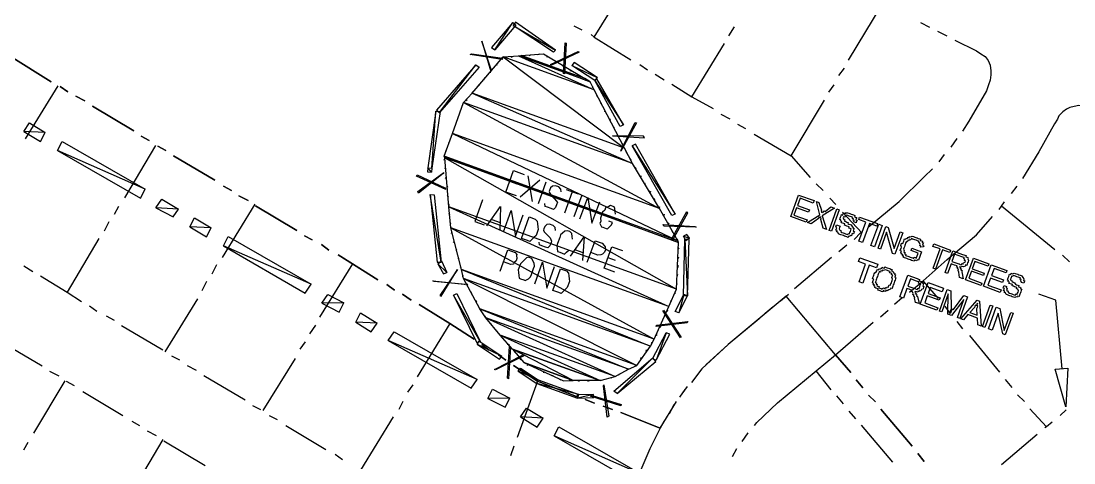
# Model space of a CAD drawing. Header units: feet. Extents: x 2484883 to 2491360, y 414166 to 419420.
# Drawn here: x 2488284 to 2489219, y 416560 to 416953 of the extents above; entities that cross this region are included whole.
import ezdxf

# ---------------------------------------------------------------- set-up
doc = ezdxf.new("R2010")
doc.units = ezdxf.units.FT
for name, color, linetype in [('CLEARING_LIMITS', 4, 'Continuous'), ('EXISTING_DETAIL', 9, 'Continuous'), ('SANITARY_CLEAR_ZONE', 6, 'Continuous'), ('SITE_BASE', 8, 'Continuous'), ('WETLANDS', 5, 'Continuous')]:
    doc.layers.add(name, color=color, linetype=linetype)

msp = doc.modelspace()

# ---------------------------------------------------------------- linework, layer by layer
at = {"layer": 'CLEARING_LIMITS'}
for points in [[(2488305.72, 416853.85), (2488286.77, 416854.69), (2488291.98, 416862.43), (2488305.72, 416853.85)], [(2488301.58, 416845.73), (2488305.72, 416853.85), (2488286.77, 416854.69), (2488301.58, 416845.73)], [(2488394.62, 416803.67), (2488316.76, 416837.83), (2488320.9, 416845.95), (2488394.62, 416803.67)], [(2488390.48, 416795.54), (2488394.62, 416803.67), (2488316.76, 416837.83), (2488390.48, 416795.54)], [(2488424.22, 416785.75), (2488404.22, 416786.97), (2488409.42, 416794.71), (2488424.22, 416785.75)], [(2488419.4, 416779.07), (2488424.22, 416785.75), (2488404.22, 416786.97), (2488419.4, 416779.07)], [(2488453.15, 416769.27), (2488434.2, 416770.11), (2488438.34, 416778.23), (2488453.15, 416769.27)], [(2488449.01, 416761.15), (2488453.15, 416769.27), (2488434.2, 416770.11), (2488449.01, 416761.15)], [(2488542.05, 416719.09), (2488464.19, 416753.25), (2488468.33, 416761.38), (2488542.05, 416719.09)], [(2488536.84, 416711.35), (2488542.05, 416719.09), (2488464.19, 416753.25), (2488536.84, 416711.35)], [(2488570.97, 416702.62), (2488551.65, 416702.39), (2488556.85, 416710.13), (2488570.97, 416702.62)], [(2488566.83, 416694.49), (2488570.97, 416702.62), (2488551.65, 416702.39), (2488566.83, 416694.49)], [(2488600.58, 416684.7), (2488581.63, 416685.53), (2488585.78, 416693.66), (2488600.58, 416684.7)], [(2488595.37, 416676.96), (2488600.58, 416684.7), (2488581.63, 416685.53), (2488595.37, 416676.96)], [(2488689.48, 416634.51), (2488610.56, 416669.06), (2488615.76, 416676.8), (2488689.48, 416634.51)], [(2488684.27, 416626.77), (2488689.48, 416634.51), (2488610.56, 416669.06), (2488684.27, 416626.77)], [(2488718.4, 416618.04), (2488699.08, 416617.81), (2488703.22, 416625.94), (2488718.4, 416618.04)], [(2488714.26, 416609.92), (2488718.4, 416618.04), (2488699.08, 416617.81), (2488714.26, 416609.92)], [(2488748.01, 416600.12), (2488728, 416601.34), (2488733.2, 416609.08), (2488748.01, 416600.12)], [(2488742.8, 416592.38), (2488748.01, 416600.12), (2488728, 416601.34), (2488742.8, 416592.38)], [(2488835.84, 416550.32), (2488757.99, 416584.48), (2488762.13, 416592.61), (2488835.84, 416550.32)], [(2488831.7, 416542.19), (2488835.84, 416550.32), (2488757.99, 416584.48), (2488831.7, 416542.19)]]:
    msp.add_lwpolyline(points, dxfattribs=at)
at = {"layer": 'EXISTING_DETAIL'}
for p, q in [((2488793.38, 416938.53), (2488822.1, 416984.68)), ((2489019.36, 416918.17), (2489049.23, 416967.51)), ((2488775.39, 416948.64), (2488782.45, 416944.89)), ((2488912.92, 416939.81), (2488918.13, 416947.55)), ((2489083.18, 416951.62), (2489091.3, 416947.48)), ((2489098.36, 416943.73), (2489106.49, 416939.59)), ((2488880.07, 416885.54), (2488909.17, 416932.75)), ((2488833.92, 416914.25), (2488840.6, 416909.43)), ((2488847.66, 416905.68), (2488855.4, 416900.47)), ((2489010.78, 416904.43), (2489015.6, 416911.11)), ((2489001.82, 416889.63), (2489006.64, 416896.3)), ((2488317.14, 416895.43), (2488288.04, 416848.21)), ((2488968.2, 416833.23), (2488998.07, 416882.57)), ((2488905.8, 416870.22), (2488913.93, 416866.08)), ((2488920.6, 416861.26), (2488927.67, 416857.5)), ((2488403.82, 416842.43), (2488376.17, 416795.9)), ((2489110.44, 416840.73), (2489115.64, 416848.48)), ((2489099.73, 416827.77), (2489104.55, 416834.44)), ((2488990.47, 416808.33), (2488996.77, 416802.45)), ((2489164.15, 416799.67), (2489168.97, 416806.34)), ((2489002.67, 416795.5), (2489007.9, 416790.01)), ((2488370.97, 416788.16), (2488367.22, 416781.1)), ((2488491.96, 416790.12), (2488462.86, 416742.91)), ((2489202.6, 416749.68), (2489155.28, 416788.44)), ((2489013.81, 416783.06), (2489031.24, 416764.73)), ((2488362.4, 416774.42), (2488358.25, 416766.3)), ((2488353.44, 416759.62), (2488325.4, 416712.02)), ((2489024.29, 416758.82), (2489030.17, 416765.11)), ((2489010.78, 416748.07), (2489017.73, 416753.98)), ((2488578.64, 416737.13), (2488549.54, 416689.92)), ((2488971.32, 416715.43), (2489004.22, 416743.23)), ((2489215.57, 416738.98), (2489209.28, 416744.86)), ((2488286.99, 416735.53), (2488294.73, 416730.33)), ((2488458.04, 416736.23), (2488453.9, 416728.11)), ((2488449.08, 416721.43), (2488444.94, 416713.31)), ((2489099.18, 416706.49), (2489085.63, 416722.21)), ((2488345.14, 416700.08), (2488351.81, 416695.26)), ((2488441.18, 416706.24), (2488412.09, 416659.03)), ((2489060.06, 416701.39), (2489067, 416707.3)), ((2488359.94, 416691.12), (2488367, 416687.36)), ((2488945.36, 416693.54), (2488952.31, 416699.45)), ((2489047.61, 416690.25), (2489054.56, 416696.16)), ((2489109.94, 416692.98), (2489105.09, 416699.54)), ((2488373.68, 416682.54), (2488410.34, 416660.87)), ((2488545.79, 416682.86), (2488540.58, 416675.12)), ((2489120.69, 416679.47), (2489115.84, 416686.03)), ((2489153.71, 416641.07), (2489126.98, 416673.58)), ((2488266.34, 416668.43), (2488303, 416646.75)), ((2488536.83, 416668.06), (2488532.01, 416661.38)), ((2488418.08, 416655.66), (2488425.14, 416651.91)), ((2488527.87, 416653.25), (2488499.15, 416607.1)), ((2488431.82, 416647.09), (2488439.95, 416642.95)), ((2488309.68, 416641.93), (2488317.81, 416637.79)), ((2488446.62, 416638.13), (2488483.29, 416616.45)), ((2488886.8, 416641.35), (2488881.98, 416634.67)), ((2489003.76, 416625.52), (2488990.58, 416642.31)), ((2489164.46, 416627.56), (2489158.55, 416634.5)), ((2488295.77, 416586.82), (2488323.42, 416633.36)), ((2488324.48, 416632.97), (2488331.54, 416629.22)), ((2488632.47, 416629.87), (2488627.65, 416623.19)), ((2488873.88, 416625.57), (2488869.06, 416618.9)), ((2488876.1, 416628.38), (2488871.28, 416621.7)), ((2488339.29, 416624.01), (2488374.89, 416602.72)), ((2489014.89, 416613.08), (2489008.99, 416620.02)), ((2489175.6, 416615.11), (2489169.31, 416620.99)), ((2488489.96, 416611.63), (2488497.03, 416607.87)), ((2488623.51, 416615.06), (2488619.76, 416608)), ((2488864.24, 416612.22), (2488860.1, 416604.09)), ((2489025.65, 416599.57), (2489019.74, 416606.51)), ((2489195.06, 416592.44), (2489180.44, 416608.55)), ((2489212.62, 416607.74), (2489207.12, 416602.51)), ((2488382.63, 416597.52), (2488389.69, 416593.76)), ((2488504.77, 416602.67), (2488511.83, 416598.91)), ((2488614.94, 416601.33), (2488585.84, 416554.11)), ((2488396.37, 416588.94), (2488404.49, 416584.8)), ((2488519.57, 416593.71), (2488555.17, 416572.42)), ((2489058.67, 416561.17), (2489030.87, 416594.07)), ((2488286.81, 416572.02), (2488290.57, 416579.08)), ((2488382.45, 416533.83), (2488410.49, 416581.43)), ((2488411.17, 416579.98), (2488447.83, 416558.31)), ((2488929.8, 416587.31), (2488924.6, 416579.57)), ((2489186.67, 416585.85), (2489155.21, 416558.73)), ((2488719.27, 416567.21), (2488722.35, 416575.72)), ((2488919.78, 416572.89), (2488916.02, 416565.83)), ((2488563.3, 416568.28), (2488569.97, 416563.46))]:
    msp.add_line(p, q, dxfattribs=at)
for points in [[(2488790.58, 416940.75), (2488793.38, 416938.53), (2488825.8, 416918.39)], [(2489113.55, 416935.83), (2489132.99, 416926.4), (2489136.86, 416923.79), (2489140.73, 416921.19), (2489143.15, 416917.91), (2489145.19, 416913.57), (2489145.78, 416908.54), (2489145.69, 416904.97), (2489145.21, 416900.33), (2489143.68, 416896.07), (2489141.75, 416890.75), (2489126.05, 416863.96), (2489120.46, 416855.15)], [(2488311.14, 416898.8), (2488274.86, 416921.54), (2488311.14, 416898.8)], [(2488862.46, 416896.72), (2488880.07, 416885.54), (2488899.13, 416875.04)], [(2488325.94, 416889.84), (2488319.27, 416894.66), (2488325.94, 416889.84)], [(2488341.13, 416881.94), (2488333.01, 416886.08), (2488341.13, 416881.94)], [(2489257.97, 416859.56), (2489235.81, 416874.79), (2489232.62, 416875.94), (2489228.36, 416877.48), (2489223.72, 416877.95), (2489219.76, 416876.98), (2489215.8, 416876.01), (2489212.91, 416874.65), (2489209.63, 416872.23), (2489205.96, 416868.74), (2489204.81, 416865.55), (2489202.2, 416861.68), (2489188.33, 416836.63), (2489173.79, 416813.02)], [(2488384.47, 416855.44), (2488347.81, 416877.12), (2488384.47, 416855.44)], [(2488398.21, 416846.87), (2488391.15, 416850.63), (2488398.21, 416846.87)], [(2488935.41, 416852.3), (2488968.2, 416833.23), (2488985.24, 416813.83)], [(2488413.01, 416837.91), (2488405.95, 416841.66), (2488413.01, 416837.91)], [(2488456.36, 416811.41), (2488419.69, 416833.09), (2488456.36, 416811.41)], [(2489036.74, 416769.96), (2489064.14, 416792.52), (2489086.52, 416814.5), (2489093.85, 416821.47)], [(2488471.16, 416802.45), (2488464.1, 416806.21), (2488471.16, 416802.45)], [(2488485.96, 416793.49), (2488477.83, 416797.63), (2488485.96, 416793.49)], [(2488529.3, 416767), (2488492.64, 416788.67), (2488529.3, 416767)], [(2489153.06, 416785.63), (2489155.28, 416788.44), (2489157.88, 416792.31)], [(2489073.56, 416712.14), (2489085.63, 416722.21), (2489106.85, 416741), (2489132.81, 416762.89), (2489147.18, 416779.34)], [(2488543.04, 416758.42), (2488535.98, 416762.18), (2488543.04, 416758.42)], [(2488557.84, 416749.46), (2488551.16, 416754.28), (2488557.84, 416749.46)], [(2488601.18, 416722.97), (2488578.64, 416737.13), (2488565.97, 416745.32), (2488601.18, 416722.97)], [(2488301.8, 416726.57), (2488325.4, 416712.02), (2488338.08, 416703.83)], [(2488615.99, 416714.01), (2488609.31, 416718.83), (2488615.99, 416714.01)], [(2488630.79, 416705.05), (2488623.05, 416710.25), (2488630.79, 416705.05)], [(2489007.76, 416656.55), (2488963.98, 416708.46), (2488965.82, 416710.2)], [(2488665.32, 416684.14), (2488686.8, 416670.36), (2488665.32, 416684.14), (2488637.85, 416701.29), (2488665.32, 416684.14), (2488636.23, 416636.93)], [(2488958.87, 416704.3), (2488963.98, 416708.46), (2488912.46, 416665.75), (2488889.02, 416644.16), (2488879.76, 416631.87)], [(2488939.86, 416688.32), (2488912.46, 416665.75), (2488892.68, 416647.64)], [(2488935.69, 416593.6), (2488937.91, 416596.41), (2488956.23, 416613.84), (2488990.58, 416642.31), (2489007.76, 416656.55), (2489021.32, 416640.82), (2489007.76, 416656.55), (2489041.05, 416685.41)], [(2488693.48, 416665.54), (2488700.16, 416660.72), (2488693.48, 416665.54)], [(2488708.28, 416656.58), (2488714.96, 416651.76), (2488708.28, 416656.58)], [(2488743.11, 416633.16), (2488721.64, 416646.94), (2488743.11, 416633.16), (2488777.83, 416619.41), (2488743.11, 416633.16), (2488725.04, 416583.17)], [(2489032.07, 416627.31), (2489026.16, 416634.26), (2489032.07, 416627.31)], [(2488785.28, 416616.71), (2488793.79, 416613.64), (2488785.28, 416616.71)], [(2489043.21, 416614.87), (2489036.91, 416620.75), (2489043.21, 416614.87)], [(2488801.23, 416610.94), (2488809.74, 416607.87), (2488801.23, 416610.94)], [(2488851.91, 416591.42), (2488817.19, 416605.18), (2488851.91, 416591.42), (2488866.46, 416615.03)], [(2489075.84, 416575.4), (2489048.05, 416608.31), (2489075.84, 416575.4)], [(2488855.28, 416597.42), (2488851.91, 416591.42), (2488842.86, 416573.04), (2488834.87, 416554.28), (2488806.41, 416475.57), (2488805.26, 416472.37), (2488802.65, 416468.5), (2488799.37, 416466.08), (2488796.09, 416463.66), (2488793.2, 416462.3), (2488789.24, 416461.33), (2488785.28, 416460.36), (2488782.08, 416461.51), (2488777.44, 416461.98), (2488738.09, 416476.21), (2488698.44, 416492.96)], [(2489200.18, 416596.6), (2489195.06, 416592.44), (2489193.62, 416591.76)], [(2489086.6, 416561.89), (2489080.69, 416568.84), (2489086.6, 416561.89)]]:
    msp.add_lwpolyline(points, dxfattribs=at)
at = {"layer": 'SANITARY_CLEAR_ZONE'}
msp.add_line((2488652.9, 416872.66), (2488656.47, 416872.57), dxfattribs=at)
for points in [[(2488702.27, 416929.38), (2488705.08, 416927.16), (2488721.08, 416951.44), (2488702.27, 416929.38)], [(2488705.08, 416927.16), (2488721.08, 416951.44), (2488723.88, 416949.23), (2488705.08, 416927.16)], [(2488723.59, 416951.74), (2488721.37, 416948.93), (2488759.1, 416926.87), (2488723.59, 416951.74)], [(2488721.37, 416948.93), (2488759.1, 416926.87), (2488757.27, 416925.13), (2488721.37, 416948.93)], [(2488701.73, 416907.92), (2488702.12, 416908.98), (2488693.47, 416934.96), (2488701.73, 416907.92)], [(2488767.16, 416905.91), (2488766.1, 416906.3), (2488767.5, 416933.46), (2488768.56, 416933.07), (2488767.16, 416905.91)], [(2488754.48, 416914.11), (2488779.11, 416925.65), (2488780.17, 416925.27), (2488755.55, 416913.72), (2488754.48, 416914.11)], [(2488712.05, 416919.83), (2488711.67, 416918.76), (2488683.15, 416923.06), (2488684.6, 416923.74), (2488712.05, 416919.83)], [(2488775.65, 416916.08), (2488773.43, 416913.27), (2488796.06, 416902.68), (2488775.65, 416916.08)], [(2488653.28, 416873.72), (2488656.09, 416871.5), (2488688.29, 416913.98), (2488653.28, 416873.72)], [(2488656.09, 416871.5), (2488688.29, 416913.98), (2488691.1, 416911.77), (2488656.09, 416871.5)], [(2488773.43, 416913.27), (2488796.06, 416902.68), (2488793.84, 416899.88), (2488773.43, 416913.27)], [(2488795.68, 416901.62), (2488793.84, 416899.88), (2488819.33, 416860.59), (2488795.68, 416901.62)], [(2488793.84, 416899.88), (2488819.33, 416860.59), (2488816.43, 416859.23), (2488793.84, 416899.88)], [(2488645.55, 416822.39), (2488649.13, 416822.3), (2488652.9, 416872.66), (2488645.55, 416822.39)], [(2488649.13, 416822.3), (2488652.9, 416872.66), (2488656.47, 416872.57), (2488649.13, 416822.3)], [(2488816.96, 416837.39), (2488817.34, 416838.46), (2488829.76, 416862.83), (2488830.83, 416862.45), (2488816.96, 416837.39)], [(2488838, 416849.03), (2488837.32, 416850.48), (2488809.78, 416850.81), (2488838, 416849.03)], [(2488829.99, 416843.51), (2488827.09, 416842.15), (2488865.28, 416781.43), (2488829.99, 416843.51)], [(2488827.09, 416842.15), (2488865.28, 416781.43), (2488862.38, 416780.07), (2488827.09, 416842.15)], [(2488645.46, 416818.81), (2488649.04, 416818.72), (2488645.55, 416822.39), (2488645.46, 416818.81)], [(2488649.04, 416818.72), (2488645.55, 416822.39), (2488649.13, 416822.3), (2488649.04, 416818.72)], [(2488661.53, 416803.38), (2488635.71, 416815.12), (2488636.09, 416816.19), (2488660.85, 416804.83), (2488661.53, 416803.38)], [(2488659.76, 416818.45), (2488659.38, 416817.39), (2488637.47, 416800.05), (2488636.79, 416801.5), (2488659.76, 416818.45)], [(2488653.82, 416738.81), (2488657.4, 416738.72), (2488647.82, 416798.72), (2488653.82, 416738.81)], [(2488657.4, 416738.72), (2488647.82, 416798.72), (2488651.39, 416798.63), (2488657.4, 416738.72)], [(2488862.91, 416758.24), (2488861.84, 416758.62), (2488875.71, 416783.67), (2488876.39, 416782.23), (2488862.91, 416758.24)], [(2488854.67, 416772.04), (2488882.89, 416770.26), (2488883.95, 416769.87), (2488855.35, 416770.59), (2488854.67, 416772.04)], [(2488875.56, 416763.28), (2488872.66, 416761.93), (2488877.98, 416760), (2488875.56, 416763.28)], [(2488872.66, 416761.93), (2488877.98, 416760), (2488874.7, 416757.58), (2488872.66, 416761.93)], [(2488874.02, 416759.03), (2488876.33, 416708.88), (2488872.76, 416708.97), (2488874.02, 416759.03)], [(2488877.6, 416758.94), (2488874.02, 416759.03), (2488876.33, 416708.88), (2488877.6, 416758.94)], [(2488662.54, 416729.65), (2488654.5, 416737.37), (2488657.78, 416739.79), (2488662.54, 416729.65)], [(2488659.64, 416728.29), (2488662.54, 416729.65), (2488654.5, 416737.37), (2488659.64, 416728.29)], [(2488671.9, 416732.28), (2488656.29, 416709.06), (2488657.36, 416708.67), (2488671.9, 416732.28)], [(2488679.08, 416718.86), (2488651.24, 416721.71), (2488650.18, 416722.09), (2488678.02, 416719.24), (2488679.08, 416718.86)], [(2488692.12, 416668.44), (2488668.47, 416709.46), (2488671.36, 416710.82), (2488692.12, 416668.44)], [(2488689.23, 416667.08), (2488692.12, 416668.44), (2488668.47, 416709.46), (2488689.23, 416667.08)], [(2488873.14, 416710.03), (2488868.44, 416693.69), (2488865.25, 416694.85), (2488873.14, 416710.03)], [(2488876.33, 416708.88), (2488873.14, 416710.03), (2488868.44, 416693.69), (2488876.33, 416708.88)], [(2488854.9, 416696.18), (2488870.41, 416672.53), (2488870.03, 416671.47), (2488854.52, 416695.12), (2488854.9, 416696.18)], [(2488848.46, 416681.67), (2488848.84, 416682.74), (2488876.47, 416685.98), (2488876.09, 416684.91), (2488848.46, 416681.67)], [(2488857.26, 416676.08), (2488848.41, 416651.62), (2488845.22, 416652.77), (2488857.26, 416676.08)], [(2488860.45, 416674.93), (2488857.26, 416676.08), (2488848.41, 416651.62), (2488860.45, 416674.93)], [(2488711.47, 416655.43), (2488689.9, 416665.63), (2488691.06, 416668.82), (2488711.47, 416655.43)], [(2488709.26, 416652.62), (2488711.47, 416655.43), (2488689.9, 416665.63), (2488709.26, 416652.62)], [(2488718.13, 416663.85), (2488719.19, 416663.46), (2488717.41, 416635.24), (2488716.34, 416635.62), (2488718.13, 416663.85)], [(2488730.8, 416655.65), (2488705.79, 416643.05), (2488704.73, 416643.43), (2488729.74, 416656.04), (2488730.8, 416655.65)], [(2488845.61, 416653.84), (2488813.68, 416622.08), (2488810.87, 416624.3), (2488845.61, 416653.84)], [(2488848.03, 416650.55), (2488845.61, 416653.84), (2488813.68, 416622.08), (2488848.03, 416650.55)], [(2488743.5, 416634.22), (2488725.8, 416641.83), (2488728.02, 416644.63), (2488743.5, 416634.22)], [(2488742.34, 416631.03), (2488743.5, 416634.22), (2488725.8, 416641.83), (2488742.34, 416631.03)], [(2488779.67, 416621.15), (2488742.34, 416631.03), (2488743.5, 416634.22), (2488779.67, 416621.15)], [(2488778.51, 416617.96), (2488779.67, 416621.15), (2488742.34, 416631.03), (2488778.51, 416617.96)], [(2488802.07, 416629.89), (2488806.37, 416601.87), (2488804.92, 416601.19), (2488801.68, 416628.82), (2488802.07, 416629.89)], [(2488792.9, 416621.17), (2488778.51, 416617.96), (2488778.6, 416621.53), (2488792.9, 416621.17)], [(2488793.2, 416618.66), (2488792.9, 416621.17), (2488778.51, 416617.96), (2488793.2, 416618.66)], [(2488790.01, 416619.81), (2488791.46, 416620.49), (2488817.37, 416612.33), (2488816.99, 416611.26), (2488790.01, 416619.81)]]:
    msp.add_lwpolyline(points, dxfattribs=at)
at = {"layer": 'SITE_BASE'}
for p, q in [((2488712.05, 416919.83), (2488712.44, 416920.89)), ((2488719.59, 416920.71), (2488721.04, 416921.39)), ((2488727.12, 416921.59), (2488728.57, 416922.27)), ((2488735.72, 416922.09), (2488737.17, 416922.77)), ((2488743.26, 416922.98), (2488744.71, 416923.65)), ((2488751.09, 416921.35), (2488752.15, 416920.96)), ((2488758.15, 416917.59), (2488759.21, 416917.21)), ((2488701.35, 416906.86), (2488701.73, 416907.92)), ((2488706.17, 416913.53), (2488707.62, 416914.21)), ((2488765.21, 416913.84), (2488765.89, 416912.39)), ((2488771.89, 416909.02), (2488774.02, 416908.25)), ((2488695.46, 416900.56), (2488696.23, 416902.69)), ((2488778.95, 416905.26), (2488780.69, 416903.43)), ((2488785.63, 416900.44), (2488787.75, 416899.67)), ((2488685.15, 416888.66), (2488685.53, 416889.72)), ((2488689.97, 416895.34), (2488691.41, 416896.02)), ((2488791.92, 416894.56), (2488791.53, 416893.49)), ((2488795.32, 416887.32), (2488795.99, 416885.87)), ((2488679.26, 416882.37), (2488680.71, 416883.05)), ((2488798.71, 416880.07), (2488799.77, 416879.69)), ((2488672.82, 416867.86), (2488673.2, 416868.92)), ((2488675.51, 416875.31), (2488675.89, 416876.37)), ((2488802.11, 416872.83), (2488803.17, 416872.45)), ((2488670.12, 416860.41), (2488670.51, 416861.48)), ((2488806.95, 416866.27), (2488807.63, 416864.82)), ((2488810.35, 416859.03), (2488811.02, 416857.58)), ((2488667.43, 416852.97), (2488667.82, 416854.03)), ((2488813.74, 416851.79), (2488814.42, 416850.34)), ((2488664.35, 416844.46), (2488665.12, 416846.59)), ((2488818.2, 416844.16), (2488817.82, 416843.1)), ((2488661.66, 416837.01), (2488662.05, 416838.08)), ((2488821.6, 416836.92), (2488822.28, 416835.47)), ((2488825.38, 416830.74), (2488826.06, 416829.29)), ((2488660.03, 416829.18), (2488660.42, 416830.25)), ((2488660.92, 416821.65), (2488661.3, 416822.71)), ((2488829.84, 416823.12), (2488830.52, 416821.67)), ((2488661.42, 416813.05), (2488661.8, 416814.11)), ((2488734.47, 416815.5), (2488738.18, 416792.51)), ((2488834.29, 416815.49), (2488835.36, 416815.1)), ((2488663.36, 416805.13), (2488662.68, 416806.57)), ((2488718.24, 416810.54), (2488724.63, 416808.23)), ((2488745.11, 416811.65), (2488727.55, 416796.35)), ((2488750.42, 416809.73), (2488743.5, 416790.58)), ((2488768.51, 416803.19), (2488779.15, 416799.35)), ((2488838.08, 416809.31), (2488838.75, 416807.86)), ((2488663.86, 416796.53), (2488663.18, 416797.97)), ((2488773.83, 416801.27), (2488766.9, 416782.12)), ((2488782.34, 416798.19), (2488775.41, 416779.05)), ((2488842.53, 416801.69), (2488843.6, 416801.3)), ((2488846.31, 416795.51), (2488846.99, 416794.06)), ((2488664.75, 416788.99), (2488664.07, 416790.44)), ((2488850.77, 416787.88), (2488851.84, 416787.5)), ((2488665.24, 416780.39), (2488664.57, 416781.84)), ((2488702.36, 416776.59), (2488709.81, 416773.9)), ((2488855.62, 416781.32), (2488855.23, 416780.26)), ((2488666.13, 416772.85), (2488665.45, 416774.3)), ((2488666.63, 416764.25), (2488667.01, 416765.32)), ((2488859.01, 416774.08), (2488859.69, 416772.63)), ((2488862.41, 416766.84), (2488863.09, 416765.39)), ((2488668.57, 416756.33), (2488668.96, 416757.4)), ((2488866.87, 416759.21), (2488867.55, 416757.76)), ((2488670.91, 416749.48), (2488671.29, 416750.54)), ((2488776.82, 416749.67), (2488783.2, 416747.36)), ((2488867.75, 416751.67), (2488868.43, 416750.23)), ((2488672.85, 416741.56), (2488673.24, 416742.62)), ((2488805.63, 416742.86), (2488812.01, 416740.55)), ((2488868.25, 416743.07), (2488867.87, 416742.01)), ((2488674.8, 416733.63), (2488675.19, 416734.7)), ((2488868.07, 416735.92), (2488867.3, 416733.79)), ((2488676.75, 416725.71), (2488677.13, 416726.78)), ((2488681.21, 416718.09), (2488680.53, 416719.54)), ((2488866.94, 416719.49), (2488866.56, 416718.43)), ((2488867.51, 416727.71), (2488867.12, 416726.64)), ((2488684.6, 416710.85), (2488683.92, 416712.29)), ((2488865.31, 416711.66), (2488864.93, 416710.6)), ((2488689.06, 416703.22), (2488688.38, 416704.67)), ((2488861.56, 416704.6), (2488860.79, 416702.47)), ((2488692.84, 416697.04), (2488691.78, 416697.43)), ((2488697.3, 416689.42), (2488696.62, 416690.86)), ((2488858.48, 416696.09), (2488858.1, 416695.03)), ((2488702.15, 416682.85), (2488701.47, 416684.3)), ((2488852.03, 416681.58), (2488851.65, 416680.52)), ((2488854.72, 416689.03), (2488854.34, 416687.97)), ((2488707.37, 416677.36), (2488706.31, 416677.74)), ((2488712.22, 416670.79), (2488711.54, 416672.24)), ((2488849.34, 416674.14), (2488847.89, 416673.46)), ((2488718.51, 416664.91), (2488716.38, 416665.68)), ((2488844.52, 416667.46), (2488844.14, 416666.4)), ((2488723.35, 416658.35), (2488722.67, 416659.8)), ((2488728.2, 416651.78), (2488727.52, 416653.23)), ((2488834.88, 416654.11), (2488834.5, 416653.04)), ((2488839.7, 416660.78), (2488839.32, 416659.72)), ((2488734.87, 416646.97), (2488733.81, 416647.35)), ((2488742.32, 416644.27), (2488741.26, 416644.66)), ((2488823.88, 416643.65), (2488822.44, 416642.97)), ((2488830.06, 416647.43), (2488829.68, 416646.37)), ((2488749.38, 416640.52), (2488748.32, 416640.9)), ((2488756.83, 416637.82), (2488755.76, 416638.21)), ((2488763.89, 416634.07), (2488762.83, 416634.45)), ((2488809.02, 416635.79), (2488807.95, 416636.18)), ((2488816.26, 416639.19), (2488814.81, 416638.51)), ((2488772.1, 416633.5), (2488771.04, 416633.89)), ((2488780.32, 416632.94), (2488779.26, 416633.32)), ((2488788.92, 416633.44), (2488787.47, 416632.76))]:
    msp.add_line(p, q, dxfattribs=at)
for points in [[(2488724.36, 416797.51), (2488714.78, 416800.97), (2488721.7, 416820.11), (2488731.28, 416816.65)], [(2488764.16, 416801.15), (2488763.87, 416803.67), (2488762.13, 416805.5), (2488758.93, 416806.65), (2488756.42, 416806.36), (2488754.59, 416804.62), (2488753.82, 416802.49), (2488753.44, 416801.42), (2488754.11, 416799.98), (2488754.79, 416798.53), (2488758.28, 416794.86), (2488760.02, 416793.03), (2488760.7, 416791.58), (2488760.32, 416790.52), (2488759.16, 416787.33), (2488757.33, 416785.58), (2488755.2, 416786.35), (2488752.01, 416787.51), (2488749.88, 416788.28), (2488749.59, 416790.79)], [(2488694.21, 416793.97), (2488687.29, 416774.83), (2488695.8, 416771.75)], [(2488780.73, 416777.12), (2488787.65, 416796.27), (2488791.37, 416773.28), (2488798.29, 416792.42)], [(2488967.91, 416779.21), (2488974.84, 416798.35), (2488988.66, 416793.35), (2488987.9, 416791.23), (2488976.19, 416795.46), (2488973.89, 416789.07), (2488984.52, 416785.23), (2488983.76, 416783.1), (2488973.12, 416786.95), (2488970.81, 416780.56), (2488982.51, 416776.33), (2488981.74, 416774.21), (2488967.91, 416779.21)], [(2488697.93, 416770.98), (2488710.17, 416788.2), (2488709.63, 416766.75)], [(2488712.82, 416765.59), (2488719.74, 416784.74), (2488723.45, 416761.75), (2488730.38, 416780.9)], [(2488812.32, 416781.34), (2488812.03, 416783.85), (2488811.74, 416786.36), (2488811.06, 416787.81), (2488807.87, 416788.96), (2488806.42, 416788.28), (2488803.52, 416786.92), (2488802.75, 416784.8), (2488800.92, 416783.05), (2488799, 416777.74), (2488799.29, 416775.22), (2488798.52, 416773.1), (2488799.88, 416770.2), (2488800.94, 416769.82), (2488804.13, 416768.66), (2488805.2, 416768.28), (2488807.03, 416770.02), (2488808.86, 416771.76), (2488809.63, 416773.89), (2488806.44, 416775.04)], [(2488982.81, 416773.82), (2488993.71, 416780.7), (2488990.79, 416792.58), (2488992.92, 416791.81), (2488995.25, 416784.96), (2488994.87, 416783.89), (2488995.93, 416783.51), (2488995.55, 416782.45), (2488995.93, 416783.51), (2488996.99, 416783.12), (2488997.38, 416784.19), (2488998.44, 416783.8), (2489003.56, 416787.97), (2489006.75, 416786.81), (2488995.84, 416779.93), (2488999.83, 416767.67), (2488996.63, 416768.82), (2488994.69, 416776.74), (2488995.07, 416777.81), (2488994.01, 416778.19), (2488994.39, 416779.25), (2488994.01, 416778.19), (2488992.94, 416778.57), (2488992.56, 416777.51), (2488986, 416772.67), (2488982.81, 416773.82)], [(2489001.95, 416766.9), (2489008.88, 416786.05), (2489011, 416785.28), (2489004.08, 416766.13), (2489001.95, 416766.9)], [(2488728.77, 416759.83), (2488735.7, 416778.97), (2488741.01, 416777.05), (2488742.76, 416775.22), (2488743.05, 416772.7), (2488743.35, 416770.19), (2488743.64, 416767.68), (2488741.72, 416762.36), (2488739.88, 416760.62), (2488738.05, 416758.88), (2488736.22, 416757.13), (2488734.09, 416757.9), (2488728.77, 416759.83)], [(2489008.52, 416771.74), (2489011.71, 416770.59), (2489011.32, 416769.52), (2489010.94, 416768.46), (2489011.62, 416767.01), (2489012.68, 416766.63), (2489012.3, 416765.56), (2489013.36, 416765.18), (2489014.42, 416764.8), (2489015.49, 416764.41), (2489016.55, 416764.03), (2489017.61, 416763.64), (2489018.68, 416763.26), (2489019.06, 416764.32), (2489020.13, 416763.94), (2489020.51, 416765), (2489020.9, 416766.06), (2489021.28, 416767.13), (2489021.66, 416768.19), (2489020.6, 416768.58), (2489019.54, 416768.96), (2489019.92, 416770.02), (2489018.86, 416770.41), (2489017.79, 416770.79), (2489016.73, 416771.18), (2489015.67, 416771.56), (2489016.05, 416772.63), (2489014.99, 416773.01), (2489013.92, 416773.39), (2489012.86, 416773.78), (2489013.24, 416774.84), (2489012.18, 416775.23), (2489012.57, 416776.29), (2489011.5, 416776.68), (2489011.89, 416777.74), (2489012.27, 416778.8), (2489012.66, 416779.87), (2489013.04, 416780.93), (2489014.1, 416780.55), (2489014.49, 416781.61), (2489014.87, 416782.67), (2489015.94, 416782.29), (2489017, 416781.9), (2489017.39, 416782.97), (2489018.45, 416782.58), (2489019.51, 416782.2), (2489020.58, 416781.81), (2489021.64, 416781.43), (2489022.7, 416781.05), (2489023.77, 416780.66), (2489024.83, 416780.28), (2489024.45, 416779.21), (2489025.51, 416778.83), (2489026.57, 416778.44), (2489026.19, 416777.38), (2489025.8, 416776.32), (2489026.87, 416775.93), (2489026.48, 416774.87), (2489026.1, 416773.8), (2489023.97, 416774.57), (2489024.36, 416775.64), (2489023.29, 416776.02), (2489023.68, 416777.09), (2489022.61, 416777.47), (2489023, 416778.53), (2489021.93, 416778.92), (2489020.87, 416779.3), (2489019.81, 416779.69), (2489018.74, 416780.07), (2489017.68, 416780.46), (2489016.23, 416779.78), (2489015.85, 416778.71), (2489014.78, 416779.1), (2489014.4, 416778.03), (2489015.08, 416776.59), (2489016.14, 416776.2), (2489015.76, 416775.14), (2489016.82, 416774.75), (2489017.88, 416774.37), (2489018.95, 416773.98), (2489018.56, 416772.92), (2489019.63, 416772.54), (2489020.69, 416772.15), (2489021.75, 416771.77), (2489022.43, 416770.32), (2489023.5, 416769.93), (2489023.11, 416768.87), (2489024.18, 416768.49), (2489023.79, 416767.42), (2489023.41, 416766.36), (2489024.47, 416765.97), (2489024.09, 416764.91), (2489023.7, 416763.85), (2489022.64, 416764.23), (2489022.25, 416763.17), (2489021.87, 416762.1), (2489020.81, 416762.49), (2489020.42, 416761.42), (2489019.36, 416761.81), (2489018.97, 416760.74), (2489017.91, 416761.13), (2489016.84, 416761.51), (2489015.78, 416761.9), (2489014.72, 416762.28), (2489013.65, 416762.67), (2489012.59, 416763.05), (2489011.53, 416763.44), (2489010.46, 416763.82), (2489009.78, 416765.27), (2489008.72, 416765.65), (2489009.1, 416766.72), (2489008.04, 416767.1), (2489008.43, 416768.17), (2489008.81, 416769.23), (2489008.13, 416770.68), (2489008.52, 416771.74)], [(2489028.55, 416757.28), (2489034.7, 416774.3), (2489028.32, 416776.61), (2489029.09, 416778.74), (2489045.04, 416772.97), (2489044.27, 416770.84), (2489037.89, 416773.15), (2489031.74, 416756.13), (2489028.55, 416757.28)], [(2488759.01, 416766.94), (2488758.71, 416769.45), (2488756.97, 416771.28), (2488753.78, 416772.43), (2488751.27, 416772.14), (2488749.43, 416770.4), (2488748.66, 416768.27), (2488748.28, 416767.21), (2488748.96, 416765.76), (2488750.7, 416763.92), (2488754.19, 416760.26), (2488754.87, 416758.81), (2488755.55, 416757.36), (2488755.16, 416756.3), (2488754.01, 416753.11), (2488752.17, 416751.36), (2488750.05, 416752.13), (2488746.86, 416753.29), (2488744.73, 416754.06), (2488744.43, 416756.57)], [(2488774.19, 416759.04), (2488773.9, 416761.55), (2488773.6, 416764.06), (2488771.86, 416765.9), (2488769.73, 416766.67), (2488767.22, 416766.37), (2488765.39, 416764.63), (2488763.56, 416762.89), (2488762.79, 416760.76), (2488760.86, 416755.44), (2488760.1, 416753.31), (2488760.39, 416750.8), (2488760.68, 416748.29), (2488762.81, 416747.52), (2488764.94, 416746.75), (2488767.07, 416745.98), (2488768.9, 416747.72), (2488770.73, 416749.47)], [(2489039.18, 416753.44), (2489046.11, 416772.58), (2489049.3, 416771.43), (2489042.37, 416752.28), (2489039.18, 416753.44)], [(2489045.57, 416751.13), (2489052.49, 416770.28), (2489054.62, 416769.51), (2489059.87, 416750.77), (2489065.25, 416765.66), (2489067.38, 416764.89), (2489060.46, 416745.75), (2489058.33, 416746.51), (2489053.08, 416765.25), (2489047.69, 416750.36), (2489045.57, 416751.13)], [(2488772.39, 416744.06), (2488784.63, 416761.28), (2488783.02, 416740.21)], [(2488787.28, 416738.67), (2488794.2, 416757.82), (2488800.58, 416755.51), (2488802.32, 416753.68), (2488803, 416752.23), (2488803.3, 416749.72), (2488802.53, 416747.59), (2488800.7, 416745.85), (2488799.25, 416745.17), (2488796.74, 416744.88), (2488790.35, 416747.18)], [(2489074.85, 416748.96), (2489075.62, 416751.09), (2489084.13, 416748.01), (2489081.44, 416740.57), (2489080.37, 416740.95), (2489079.99, 416739.89), (2489078.92, 416740.27), (2489077.86, 416740.66), (2489077.48, 416739.59), (2489076.41, 416739.98), (2489075.35, 416740.36), (2489074.29, 416740.75), (2489073.22, 416741.13), (2489072.16, 416741.52), (2489071.09, 416741.9), (2489070.03, 416742.28), (2489068.97, 416742.67), (2489067.9, 416743.05), (2489068.29, 416744.12), (2489067.22, 416744.5), (2489067.61, 416745.57), (2489066.54, 416745.95), (2489065.87, 416747.4), (2489066.25, 416748.46), (2489065.19, 416748.85), (2489065.57, 416749.91), (2489065.96, 416750.97), (2489066.34, 416752.04), (2489065.66, 416753.49), (2489066.05, 416754.55), (2489066.43, 416755.61), (2489067.49, 416755.23), (2489067.88, 416756.29), (2489068.26, 416757.36), (2489068.65, 416758.42), (2489069.03, 416759.48), (2489070.1, 416759.1), (2489070.48, 416760.16), (2489071.54, 416759.78), (2489071.93, 416760.84), (2489072.99, 416760.46), (2489073.38, 416761.52), (2489074.44, 416761.14), (2489075.89, 416761.82), (2489076.95, 416761.43), (2489078.02, 416761.05), (2489079.08, 416760.66), (2489080.14, 416760.28), (2489081.21, 416759.89), (2489082.27, 416759.51), (2489083.34, 416759.12), (2489082.95, 416758.06), (2489084.01, 416757.68), (2489085.08, 416757.29), (2489084.69, 416756.23), (2489085.76, 416755.84), (2489085.37, 416754.78), (2489084.99, 416753.71), (2489086.05, 416753.33), (2489085.67, 416752.27), (2489083.16, 416751.97), (2489083.54, 416753.04), (2489082.48, 416753.42), (2489082.86, 416754.48), (2489082.18, 416755.93), (2489081.5, 416757.38), (2489080.44, 416757.77), (2489079.38, 416758.15), (2489078.31, 416758.53), (2489077.25, 416758.92), (2489076.18, 416759.3), (2489075.12, 416759.69), (2489074.74, 416758.62), (2489073.67, 416759.01), (2489073.29, 416757.95), (2489072.22, 416758.33), (2489071.84, 416757.27), (2489070.39, 416756.59), (2489070.01, 416755.52), (2489069.62, 416754.46), (2489069.24, 416753.4), (2489068.85, 416752.33), (2489068.47, 416751.27), (2489068.08, 416750.2), (2489068.76, 416748.76), (2489068.38, 416747.69), (2489069.44, 416747.31), (2489069.06, 416746.24), (2489070.12, 416745.86), (2489069.74, 416744.8), (2489070.8, 416744.41), (2489071.86, 416744.03), (2489072.93, 416743.64), (2489073.99, 416743.26), (2489075.05, 416742.87), (2489076.12, 416742.49), (2489077.18, 416742.1), (2489077.57, 416743.17), (2489078.63, 416742.78), (2489079.69, 416742.4), (2489080.08, 416743.46), (2489081.23, 416746.65), (2489074.85, 416748.96)], [(2488709.79, 416730.61), (2488716.71, 416749.75), (2488723.09, 416747.45), (2488724.84, 416745.61), (2488724.45, 416744.55), (2488724.75, 416742.04), (2488723.98, 416739.91), (2488722.14, 416738.17), (2488721.76, 416737.1), (2488719.25, 416736.81), (2488712.87, 416739.12)], [(2488811.74, 416729.83), (2488802.17, 416733.29), (2488809.09, 416752.44), (2488818.67, 416748.97)], [(2489094.5, 416733.44), (2489100.65, 416750.46), (2489094.27, 416752.77), (2489095.04, 416754.89), (2489109.93, 416749.51), (2489109.16, 416747.38), (2489102.78, 416749.69), (2489096.62, 416732.67), (2489094.5, 416733.44)], [(2489105.13, 416729.59), (2489112.06, 416748.74), (2489120.57, 416745.66), (2489121.63, 416745.28), (2489122.69, 416744.89), (2489123.76, 416744.51), (2489123.37, 416743.45), (2489124.44, 416743.06), (2489125.5, 416742.68), (2489125.11, 416741.61), (2489125.79, 416740.16), (2489125.41, 416739.1), (2489125.02, 416738.04), (2489124.64, 416736.97), (2489124.26, 416735.91), (2489123.19, 416736.29), (2489122.81, 416735.23), (2489121.36, 416734.55), (2489120.3, 416734.94), (2489118.85, 416734.26), (2489117.78, 416734.64), (2489118.85, 416734.26), (2489118.46, 416733.19), (2489119.53, 416732.81), (2489119.14, 416731.74), (2489120.2, 416731.36), (2489119.82, 416730.3), (2489121.09, 416723.82), (2489117.9, 416724.98), (2489117.31, 416730), (2489116.63, 416731.45), (2489117.01, 416732.51), (2489115.95, 416732.9), (2489116.33, 416733.96), (2489115.27, 416734.35), (2489115.66, 416735.41), (2489114.59, 416735.79), (2489113.53, 416736.18), (2489110.34, 416737.33), (2489107.26, 416728.82), (2489105.13, 416729.59)], [(2488734.79, 416743.22), (2488733.35, 416742.54), (2488731.51, 416740.79), (2488729.68, 416739.05), (2488727.85, 416737.31), (2488725.92, 416731.99), (2488726.22, 416729.48), (2488726.51, 416726.97), (2488726.81, 416724.45), (2488727.87, 416724.07), (2488731.06, 416722.91), (2488732.13, 416722.53), (2488735.02, 416723.89), (2488736.86, 416725.63), (2488737.63, 416727.76), (2488739.55, 416733.08), (2488740.32, 416735.2), (2488740.02, 416737.72), (2488738.67, 416740.61), (2488737.99, 416742.06), (2488734.79, 416743.22)], [(2488740.64, 416719.45), (2488747.56, 416738.6), (2488751.27, 416715.61), (2488758.2, 416734.75)], [(2489028.71, 416721.14), (2489034.48, 416737.1), (2489028.1, 416739.4), (2489029.25, 416742.6), (2489045.2, 416736.83), (2489044.05, 416733.64), (2489037.67, 416735.94), (2489031.9, 416719.99), (2489028.71, 416721.14)], [(2489111.11, 416739.46), (2489116.42, 416737.54), (2489117.49, 416737.15), (2489118.55, 416736.77), (2489119.62, 416736.38), (2489120, 416737.45), (2489121.06, 416737.06), (2489121.45, 416738.13), (2489122.9, 416738.81), (2489123.28, 416739.87), (2489122.22, 416740.25), (2489122.6, 416741.32), (2489121.54, 416741.7), (2489121.92, 416742.77), (2489120.86, 416743.15), (2489119.8, 416743.54), (2489113.41, 416745.84), (2489111.11, 416739.46)], [(2489123.22, 416723.05), (2489130.14, 416742.2), (2489143.97, 416737.2), (2489143.2, 416735.07), (2489131.5, 416739.3), (2489129.19, 416732.92), (2489139.83, 416729.08), (2489139.06, 416726.95), (2489128.42, 416730.8), (2489126.11, 416724.41), (2489137.81, 416720.18), (2489137.04, 416718.05), (2489123.22, 416723.05)], [(2488756.59, 416713.68), (2488763.51, 416732.83), (2488768.83, 416730.91), (2488770.58, 416729.08), (2488770.87, 416726.56), (2488771.17, 416724.05), (2488771.46, 416721.54), (2488769.54, 416716.22), (2488767.7, 416714.48), (2488765.87, 416712.74), (2488764.04, 416710.99), (2488761.91, 416711.76), (2488756.59, 416713.68)], [(2489041.36, 416726.19), (2489041.74, 416727.25), (2489042.13, 416728.32), (2489042.51, 416729.38), (2489043.96, 416730.06), (2489044.35, 416731.12), (2489044.73, 416732.19), (2489045.79, 416731.8), (2489046.18, 416732.87), (2489047.24, 416732.48), (2489047.63, 416733.55), (2489048.69, 416733.16), (2489049.07, 416734.22), (2489050.14, 416733.84), (2489051.2, 416733.46), (2489051.59, 416734.52), (2489052.65, 416734.13), (2489053.71, 416733.75), (2489054.78, 416733.37), (2489055.84, 416732.98), (2489056.91, 416732.6), (2489057.97, 416732.21), (2489057.58, 416731.15), (2489058.65, 416730.76), (2489059.33, 416729.32), (2489060.39, 416728.93), (2489060.01, 416727.87), (2489061.07, 416727.48), (2489060.69, 416726.42), (2489060.3, 416725.35), (2489061.36, 416724.97), (2489060.98, 416723.91), (2489060.6, 416722.84), (2489060.21, 416721.78), (2489059.83, 416720.72), (2489059.44, 416719.65), (2489059.06, 416718.59), (2489058.67, 416717.52), (2489058.29, 416716.46), (2489057.9, 416715.4), (2489056.84, 416715.78), (2489056.46, 416714.72), (2489055.01, 416714.04), (2489053.56, 416713.36), (2489052.49, 416713.74), (2489052.11, 416712.68), (2489051.05, 416713.06), (2489049.98, 416713.45), (2489049.6, 416712.39), (2489048.53, 416712.77), (2489047.47, 416713.16), (2489046.41, 416713.54), (2489045.34, 416713.92), (2489045.73, 416714.99), (2489044.66, 416715.37), (2489043.6, 416715.76), (2489042.54, 416716.14), (2489042.92, 416717.21), (2489041.86, 416717.59), (2489042.24, 416718.65), (2489041.18, 416719.04), (2489041.56, 416720.1), (2489040.5, 416720.49), (2489040.88, 416721.55), (2489041.27, 416722.61), (2489041.65, 416723.68), (2489040.59, 416724.06), (2489040.97, 416725.13), (2489041.36, 416726.19)], [(2489044.55, 416725.04), (2489044.17, 416723.97), (2489043.78, 416722.91), (2489043.4, 416721.85), (2489043.01, 416720.78), (2489044.08, 416720.4), (2489043.69, 416719.33), (2489044.75, 416718.95), (2489044.37, 416717.88), (2489045.43, 416717.5), (2489046.5, 416717.12), (2489046.11, 416716.05), (2489047.18, 416715.67), (2489048.24, 416715.28), (2489049.3, 416714.9), (2489049.69, 416715.96), (2489050.75, 416715.58), (2489051.82, 416715.19), (2489052.2, 416716.26), (2489053.26, 416715.87), (2489053.65, 416716.94), (2489054.71, 416716.55), (2489055.1, 416717.61), (2489055.48, 416718.68), (2489056.55, 416718.29), (2489056.93, 416719.36), (2489057.31, 416720.42), (2489057.7, 416721.48), (2489058.08, 416722.55), (2489058.47, 416723.61), (2489057.79, 416725.06), (2489058.17, 416726.12), (2489058.56, 416727.19), (2489057.49, 416727.57), (2489057.88, 416728.64), (2489056.82, 416729.02), (2489055.75, 416729.41), (2489056.14, 416730.47), (2489055.07, 416730.85), (2489054.01, 416731.24), (2489052.95, 416731.62), (2489051.88, 416732.01), (2489050.43, 416731.33), (2489049.37, 416731.71), (2489048.98, 416730.65), (2489047.92, 416731.03), (2489047.54, 416729.97), (2489046.47, 416730.35), (2489046.09, 416729.29), (2489045.7, 416728.23), (2489045.32, 416727.16), (2489044.93, 416726.1), (2489044.55, 416725.04)], [(2489139.17, 416717.29), (2489146.09, 416736.43), (2489159.92, 416731.43), (2489159.15, 416729.31), (2489148.52, 416733.15), (2489146.21, 416726.77), (2489156.85, 416722.92), (2489156.08, 416720.8), (2489145.44, 416724.64), (2489143.13, 416718.26), (2489154.83, 416714.03), (2489154.06, 416711.9), (2489139.17, 416717.29)], [(2489157.43, 416717.9), (2489159.56, 416717.13), (2489159.18, 416716.07), (2489160.24, 416715.68), (2489159.86, 416714.62), (2489159.47, 416713.55), (2489160.54, 416713.17), (2489161.22, 416711.72), (2489162.28, 416711.34), (2489163.34, 416710.95), (2489164.41, 416710.57), (2489165.47, 416710.18), (2489166.53, 416709.8), (2489167.6, 416709.41), (2489167.98, 416710.48), (2489169.05, 416710.09), (2489169.43, 416711.16), (2489169.81, 416712.22), (2489170.2, 416713.28), (2489169.52, 416714.73), (2489168.46, 416715.12), (2489168.84, 416716.18), (2489167.78, 416716.56), (2489166.71, 416716.95), (2489165.65, 416717.33), (2489164.59, 416717.72), (2489164.97, 416718.78), (2489163.91, 416719.17), (2489162.84, 416719.55), (2489161.78, 416719.94), (2489162.16, 416721), (2489161.1, 416721.38), (2489161.49, 416722.45), (2489160.42, 416722.83), (2489160.81, 416723.9), (2489161.19, 416724.96), (2489161.58, 416726.02), (2489161.96, 416727.09), (2489162.34, 416728.15), (2489163.41, 416727.77), (2489163.79, 416728.83), (2489164.86, 416728.45), (2489166.31, 416729.12), (2489167.37, 416728.74), (2489168.43, 416728.36), (2489169.5, 416727.97), (2489170.56, 416727.59), (2489171.62, 416727.2), (2489172.69, 416726.82), (2489173.75, 416726.43), (2489173.37, 416725.37), (2489174.43, 416724.98), (2489175.11, 416723.54), (2489174.72, 416722.47), (2489175.79, 416722.09), (2489175.4, 416721.02), (2489175.02, 416719.96), (2489172.89, 416720.73), (2489172.21, 416722.18), (2489172.6, 416723.24), (2489171.53, 416723.63), (2489171.92, 416724.69), (2489170.85, 416725.07), (2489169.79, 416725.46), (2489168.73, 416725.84), (2489167.66, 416726.23), (2489166.6, 416726.61), (2489165.54, 416727), (2489165.15, 416725.93), (2489164.09, 416726.32), (2489163.7, 416725.25), (2489163.32, 416724.19), (2489162.93, 416723.13), (2489164, 416722.74), (2489164.68, 416721.29), (2489165.74, 416720.91), (2489166.8, 416720.53), (2489167.48, 416719.08), (2489168.55, 416718.69), (2489169.61, 416718.31), (2489170.67, 416717.92), (2489170.29, 416716.86), (2489171.35, 416716.47), (2489172.42, 416716.09), (2489172.03, 416715.03), (2489173.1, 416714.64), (2489172.71, 416713.58), (2489172.33, 416712.51), (2489171.94, 416711.45), (2489171.56, 416710.39), (2489171.17, 416709.32), (2489170.79, 416708.26), (2489169.72, 416708.64), (2489169.34, 416707.58), (2489168.28, 416707.97), (2489166.83, 416707.29), (2489165.76, 416707.67), (2489164.7, 416708.06), (2489163.64, 416708.44), (2489162.57, 416708.82), (2489161.51, 416709.21), (2489160.45, 416709.59), (2489159.38, 416709.98), (2489158.7, 416711.43), (2489157.64, 416711.81), (2489158.02, 416712.87), (2489156.96, 416713.26), (2489157.34, 416714.32), (2489157.73, 416715.39), (2489156.67, 416715.77), (2489157.05, 416716.84), (2489157.43, 416717.9)], [(2489064.87, 416708.07), (2489071.8, 416727.21), (2489080.31, 416724.14), (2489081.37, 416723.75), (2489082.43, 416723.37), (2489082.05, 416722.3), (2489083.11, 416721.92), (2489084.18, 416721.53), (2489085.24, 416721.15), (2489084.86, 416720.09), (2489085.92, 416719.7), (2489085.54, 416718.64), (2489085.15, 416717.57), (2489086.21, 416717.19), (2489085.83, 416716.12), (2489085.45, 416715.06), (2489084, 416714.38), (2489083.61, 416713.32), (2489082.55, 416713.7), (2489082.16, 416712.64), (2489081.1, 416713.02), (2489080.72, 416711.96), (2489079.65, 416712.34), (2489078.59, 416712.73), (2489078.2, 416711.67), (2489079.27, 416711.28), (2489078.88, 416710.22), (2489079.95, 416709.83), (2489079.56, 416708.77), (2489080.63, 416708.38), (2489081.89, 416701.91), (2489078.7, 416703.07), (2489077.73, 416707.03), (2489078.11, 416708.09), (2489077.05, 416708.47), (2489077.43, 416709.54), (2489076.37, 416709.92), (2489076.76, 416710.99), (2489076.08, 416712.43), (2489075.01, 416712.82), (2489075.4, 416713.88), (2489074.33, 416714.27), (2489073.27, 416714.65), (2489071.14, 416715.42), (2489068.07, 416706.91), (2489064.87, 416708.07)], [(2489071.91, 416717.55), (2489077.23, 416715.63), (2489078.29, 416715.24), (2489079.36, 416714.86), (2489080.42, 416714.47), (2489080.81, 416715.54), (2489081.87, 416715.15), (2489082.25, 416716.21), (2489082.64, 416717.28), (2489083.02, 416718.34), (2489083.41, 416719.41), (2489082.34, 416719.79), (2489081.28, 416720.18), (2489081.67, 416721.24), (2489080.6, 416721.62), (2489079.54, 416722.01), (2489074.22, 416723.93), (2489071.91, 416717.55)], [(2489082.96, 416701.53), (2489089.88, 416720.67), (2489103.71, 416715.67), (2489102.55, 416712.48), (2489091.92, 416716.33), (2489089.99, 416711.01), (2489100.63, 416707.16), (2489099.86, 416705.04), (2489089.23, 416708.88), (2489086.92, 416702.5), (2489098.62, 416698.27), (2489097.85, 416696.14), (2489082.96, 416701.53)], [(2489099.98, 416695.37), (2489106.9, 416714.52), (2489110.09, 416713.37), (2489110.41, 416697.62), (2489110.03, 416696.55), (2489109.64, 416695.49), (2489109.26, 416694.42), (2489110.32, 416694.04), (2489110.7, 416695.1), (2489111.09, 416696.17), (2489111.47, 416697.23), (2489112.54, 416696.85), (2489121.79, 416709.14), (2489124.98, 416707.98), (2489118.06, 416688.84), (2489115.93, 416689.6), (2489121.7, 416705.56), (2489110.61, 416691.53), (2489107.42, 416692.68), (2489107.87, 416710.56), (2489102.1, 416694.6), (2489099.98, 416695.37)], [(2489208.88, 416643.97), (2489203.26, 416704.94), (2489188.37, 416710.32)], [(2489119.12, 416688.45), (2489133.49, 416704.91), (2489135.62, 416704.14), (2489137.21, 416681.91), (2489134.02, 416683.07), (2489133.81, 416689.15), (2489125.3, 416692.23), (2489121.25, 416687.68), (2489119.12, 416688.45)], [(2489127.13, 416693.97), (2489133.52, 416691.67), (2489133.31, 416697.75), (2489133.7, 416698.82), (2489134.08, 416699.88), (2489133.02, 416700.27), (2489133.4, 416701.33), (2489133.79, 416702.39), (2489133.4, 416701.33), (2489133.02, 416700.27), (2489131.95, 416700.65), (2489131.57, 416699.59), (2489131.19, 416698.52), (2489127.13, 416693.97)], [(2489138.27, 416681.53), (2489145.19, 416700.67), (2489147.32, 416699.91), (2489140.4, 416680.76), (2489138.27, 416681.53)], [(2489143.59, 416679.61), (2489150.51, 416698.75), (2489153.7, 416697.6), (2489157.51, 416678.18), (2489163.28, 416694.14), (2489165.4, 416693.37), (2489158.48, 416674.22), (2489156.35, 416674.99), (2489152.16, 416693.34), (2489146.78, 416678.45), (2489143.59, 416679.61)], [(2489213.91, 416644.56), (2489212.33, 416610.25), (2489202.8, 416643.76), (2489213.91, 416644.56)], [(2488801.1, 416633.85), (2488798.58, 416633.55), (2488795.01, 416633.64)]]:
    msp.add_lwpolyline(points, dxfattribs=at)
at = {"layer": 'WETLANDS'}
for points in [[(2488712.44, 416920.89), (2488820.24, 416839.82), (2488685.15, 416888.66), (2488712.44, 416920.89)], [(2488726.06, 416921.98), (2488793.28, 416891.66), (2488712.44, 416920.89), (2488726.06, 416921.98)], [(2488793.28, 416891.66), (2488712.44, 416920.89), (2488820.24, 416839.82), (2488793.28, 416891.66)], [(2488728.57, 416922.27), (2488789.88, 416898.9), (2488726.06, 416921.98), (2488728.57, 416922.27)], [(2488789.88, 416898.9), (2488726.06, 416921.98), (2488793.28, 416891.66), (2488789.88, 416898.9)], [(2488748.28, 416923.56), (2488784.95, 416901.89), (2488728.57, 416922.27), (2488748.28, 416923.56)], [(2488784.95, 416901.89), (2488728.57, 416922.27), (2488789.88, 416898.9), (2488784.95, 416901.89)], [(2488685.15, 416888.66), (2488827.41, 416826.4), (2488677.43, 416880.62), (2488685.15, 416888.66)], [(2488820.24, 416839.82), (2488685.15, 416888.66), (2488827.41, 416826.4), (2488820.24, 416839.82)], [(2488677.43, 416880.62), (2488851.45, 416786.43), (2488667.43, 416852.97), (2488677.43, 416880.62)], [(2488827.41, 416826.4), (2488677.43, 416880.62), (2488851.45, 416786.43), (2488827.41, 416826.4)], [(2488667.43, 416852.97), (2488867.55, 416757.76), (2488660.12, 416832.76), (2488667.43, 416852.97)], [(2488851.45, 416786.43), (2488667.43, 416852.97), (2488867.55, 416757.76), (2488851.45, 416786.43)], [(2488867.55, 416757.76), (2488660.12, 416832.76), (2488868.23, 416756.31), (2488867.55, 416757.76)], [(2488660.12, 416832.76), (2488868.23, 416756.31), (2488660.8, 416831.31), (2488660.12, 416832.76)], [(2488868.23, 416756.31), (2488660.8, 416831.31), (2488866.47, 416714.85), (2488868.23, 416756.31)], [(2488660.8, 416831.31), (2488866.47, 416714.85), (2488664.36, 416787.93), (2488660.8, 416831.31)], [(2488866.47, 416714.85), (2488664.36, 416787.93), (2488859.63, 416699.28), (2488866.47, 416714.85)], [(2488664.36, 416787.93), (2488859.63, 416699.28), (2488666.04, 416769.28), (2488664.36, 416787.93)], [(2488859.63, 416699.28), (2488666.04, 416769.28), (2488846.74, 416670.27), (2488859.63, 416699.28)], [(2488666.04, 416769.28), (2488846.74, 416670.27), (2488675.48, 416732.19), (2488666.04, 416769.28)], [(2488846.74, 416670.27), (2488675.48, 416732.19), (2488843.37, 416664.27), (2488846.74, 416670.27)], [(2488675.48, 416732.19), (2488843.37, 416664.27), (2488677.43, 416724.27), (2488675.48, 416732.19)], [(2488843.37, 416664.27), (2488677.43, 416724.27), (2488831.13, 416647.05), (2488843.37, 416664.27)], [(2488677.43, 416724.27), (2488831.13, 416647.05), (2488691.78, 416697.43), (2488677.43, 416724.27)], [(2488831.13, 416647.05), (2488691.78, 416697.43), (2488823.88, 416643.65), (2488831.13, 416647.05)], [(2488691.78, 416697.43), (2488823.88, 416643.65), (2488697.3, 416689.42), (2488691.78, 416697.43)], [(2488823.88, 416643.65), (2488697.3, 416689.42), (2488811.91, 416637.15), (2488823.88, 416643.65)], [(2488697.3, 416689.42), (2488811.91, 416637.15), (2488709.8, 416674.07), (2488697.3, 416689.42)], [(2488811.91, 416637.15), (2488709.8, 416674.07), (2488798.58, 416633.55), (2488811.91, 416637.15)], [(2488709.8, 416674.07), (2488798.58, 416633.55), (2488720.93, 416661.63), (2488709.8, 416674.07)], [(2488720.93, 416661.63), (2488731, 416649.57), (2488774.62, 416633.8), (2488720.93, 416661.63), (2488798.58, 416633.55), (2488774.62, 416633.8), (2488731, 416649.57), (2488766.02, 416633.3), (2488774.62, 416633.8), (2488720.93, 416661.63)]]:
    msp.add_lwpolyline(points, dxfattribs=at)

doc.saveas('drawing.dxf')
